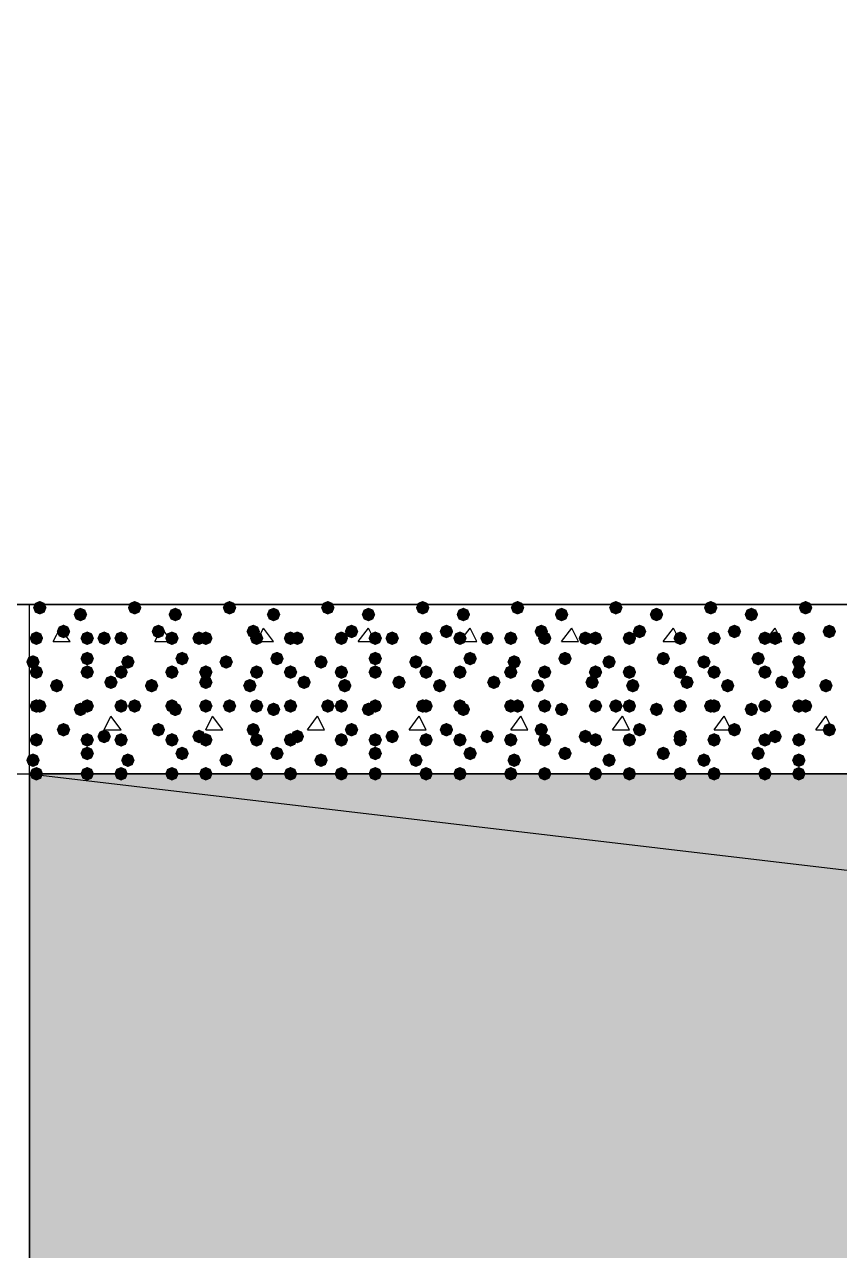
# Model space of a CAD drawing. Header units: millimetres. Extents: x 0 to 420, y 0 to 297.
# Drawn here: x 224.35 to 234.53, y 120.96 to 136.28 of the extents above; entities that cross this region are included whole.
import ezdxf

# ---------------------------------------------------------------- set-up
doc = ezdxf.new("R2010")
doc.units = ezdxf.units.MM
doc.layers.get('0').update_dxf_attribs({"linetype": 'CONTINUOUS'})

msp = doc.modelspace()

# ---------------------------------------------------------------- hatches: boundary and pattern name
at = {"true_color": 0x000008}
for points in [[(224.620667, 128.989667), (224.595796, 128.929871), (224.536, 128.905), (224.476204, 128.929871), (224.451333, 128.989667), (224.476204, 129.049462), (224.536, 129.074333), (224.595796, 129.049463)], [(225.128667, 128.905), (225.103796, 128.845204), (225.044, 128.820333), (224.984204, 128.845204), (224.959333, 128.905), (224.984204, 128.964796), (225.044, 128.989667), (225.103796, 128.964796)], [(225.806, 128.989667), (225.781129, 128.929871), (225.721333, 128.905), (225.661538, 128.929871), (225.636667, 128.989667), (225.661537, 129.049462), (225.721333, 129.074333), (225.781129, 129.049463)], [(226.314, 128.905), (226.289129, 128.845204), (226.229333, 128.820333), (226.169537, 128.845204), (226.144667, 128.905), (226.169537, 128.964796), (226.229333, 128.989667), (226.289129, 128.964796)], [(226.991333, 128.989667), (226.966462, 128.929871), (226.906667, 128.905), (226.846871, 128.929871), (226.822, 128.989667), (226.846871, 129.049462), (226.906667, 129.074333), (226.966462, 129.049463)], [(227.541667, 128.905), (227.516796, 128.845204), (227.457, 128.820333), (227.397204, 128.845204), (227.372333, 128.905), (227.397204, 128.964796), (227.457, 128.989667), (227.516796, 128.964796)], [(228.219, 128.989667), (228.194129, 128.929871), (228.134333, 128.905), (228.074538, 128.929871), (228.049667, 128.989667), (228.074537, 129.049462), (228.134333, 129.074333), (228.194129, 129.049463)], [(228.727, 128.905), (228.702129, 128.845204), (228.642333, 128.820333), (228.582538, 128.845204), (228.557667, 128.905), (228.582537, 128.964796), (228.642333, 128.989667), (228.702129, 128.964796)], [(229.404333, 128.989667), (229.379462, 128.929871), (229.319667, 128.905), (229.259871, 128.929871), (229.235, 128.989667), (229.259871, 129.049462), (229.319667, 129.074333), (229.379462, 129.049463)], [(229.912333, 128.905), (229.887462, 128.845204), (229.827667, 128.820333), (229.767871, 128.845204), (229.743, 128.905), (229.767871, 128.964796), (229.827667, 128.989667), (229.887462, 128.964796)], [(230.589667, 128.989667), (230.564796, 128.929871), (230.505, 128.905), (230.445204, 128.929871), (230.420333, 128.989667), (230.445204, 129.049462), (230.505, 129.074333), (230.564796, 129.049463)], [(231.14, 128.905), (231.115129, 128.845204), (231.055333, 128.820333), (230.995538, 128.845204), (230.970667, 128.905), (230.995537, 128.964796), (231.055333, 128.989667), (231.115129, 128.964796)], [(231.817333, 128.989667), (231.792463, 128.929871), (231.732667, 128.905), (231.672871, 128.929871), (231.648, 128.989667), (231.672871, 129.049462), (231.732667, 129.074333), (231.792462, 129.049463)], [(232.325333, 128.905), (232.300462, 128.845204), (232.240667, 128.820333), (232.180871, 128.845204), (232.156, 128.905), (232.180871, 128.964796), (232.240667, 128.989667), (232.300462, 128.964796)], [(233.002667, 128.989667), (232.977796, 128.929871), (232.918, 128.905), (232.858204, 128.929871), (232.833333, 128.989667), (232.858204, 129.049462), (232.918, 129.074333), (232.977796, 129.049463)], [(233.510667, 128.905), (233.485796, 128.845204), (233.426, 128.820333), (233.366204, 128.845204), (233.341333, 128.905), (233.366204, 128.964796), (233.426, 128.989667), (233.485796, 128.964796)], [(234.188, 128.989667), (234.163129, 128.929871), (234.103333, 128.905), (234.043538, 128.929871), (234.018667, 128.989667), (234.043537, 129.049462), (234.103333, 129.074333), (234.163129, 129.049463)], [(224.578333, 128.608667), (224.553462, 128.548871), (224.493667, 128.524), (224.433871, 128.548871), (224.409, 128.608667), (224.433871, 128.668462), (224.493667, 128.693333), (224.553462, 128.668463)], [(224.917, 128.693333), (224.892129, 128.633537), (224.832333, 128.608667), (224.772538, 128.633537), (224.747667, 128.693333), (224.772537, 128.753129), (224.832333, 128.778), (224.892129, 128.753129)], [(225.213333, 128.608667), (225.188462, 128.548871), (225.128667, 128.524), (225.068871, 128.548871), (225.044, 128.608667), (225.068871, 128.668462), (225.128667, 128.693333), (225.188462, 128.668463)], [(225.425, 128.608667), (225.400129, 128.548871), (225.340333, 128.524), (225.280538, 128.548871), (225.255667, 128.608667), (225.280537, 128.668462), (225.340333, 128.693333), (225.400129, 128.668463)], [(225.636667, 128.608667), (225.611796, 128.548871), (225.552, 128.524), (225.492204, 128.548871), (225.467333, 128.608667), (225.492204, 128.668462), (225.552, 128.693333), (225.611796, 128.668463)], [(226.102333, 128.693333), (226.077462, 128.633537), (226.017667, 128.608667), (225.957871, 128.633537), (225.933, 128.693333), (225.957871, 128.753129), (226.017667, 128.778), (226.077462, 128.753129)], [(226.271667, 128.608667), (226.246796, 128.548871), (226.187, 128.524), (226.127204, 128.548871), (226.102333, 128.608667), (226.127204, 128.668462), (226.187, 128.693333), (226.246796, 128.668463)], [(226.610333, 128.608667), (226.585462, 128.548871), (226.525667, 128.524), (226.465871, 128.548871), (226.441, 128.608667), (226.465871, 128.668462), (226.525667, 128.693333), (226.585462, 128.668463)], [(226.695, 128.608667), (226.670129, 128.548871), (226.610333, 128.524), (226.550538, 128.548871), (226.525667, 128.608667), (226.550537, 128.668462), (226.610333, 128.693333), (226.670129, 128.668463)], [(227.287667, 128.693333), (227.262796, 128.633537), (227.203, 128.608667), (227.143204, 128.633537), (227.118333, 128.693333), (227.143204, 128.753129), (227.203, 128.778), (227.262796, 128.753129)], [(227.33, 128.608667), (227.305129, 128.548871), (227.245333, 128.524), (227.185538, 128.548871), (227.160667, 128.608667), (227.185537, 128.668462), (227.245333, 128.693333), (227.305129, 128.668463)], [(227.753333, 128.608667), (227.728462, 128.548871), (227.668667, 128.524), (227.608871, 128.548871), (227.584, 128.608667), (227.608871, 128.668462), (227.668667, 128.693333), (227.728462, 128.668463)], [(227.838, 128.608667), (227.813129, 128.548871), (227.753333, 128.524), (227.693537, 128.548871), (227.668667, 128.608667), (227.693537, 128.668462), (227.753333, 128.693333), (227.813129, 128.668463)], [(228.388333, 128.608667), (228.363463, 128.548871), (228.303667, 128.524), (228.243871, 128.548871), (228.219, 128.608667), (228.243871, 128.668462), (228.303667, 128.693333), (228.363462, 128.668463)], [(228.515333, 128.693333), (228.490462, 128.633537), (228.430667, 128.608667), (228.370871, 128.633537), (228.346, 128.693333), (228.370871, 128.753129), (228.430667, 128.778), (228.490462, 128.753129)], [(228.811667, 128.608667), (228.786796, 128.548871), (228.727, 128.524), (228.667204, 128.548871), (228.642333, 128.608667), (228.667204, 128.668462), (228.727, 128.693333), (228.786796, 128.668463)], [(229.023333, 128.608667), (228.998462, 128.548871), (228.938667, 128.524), (228.878871, 128.548871), (228.854, 128.608667), (228.878871, 128.668462), (228.938667, 128.693333), (228.998462, 128.668463)], [(229.446667, 128.608667), (229.421796, 128.548871), (229.362, 128.524), (229.302204, 128.548871), (229.277333, 128.608667), (229.302204, 128.668462), (229.362, 128.693333), (229.421796, 128.668463)], [(229.700667, 128.693333), (229.675796, 128.633537), (229.616, 128.608667), (229.556204, 128.633537), (229.531333, 128.693333), (229.556204, 128.753129), (229.616, 128.778), (229.675796, 128.753129)], [(229.87, 128.608667), (229.845129, 128.548871), (229.785333, 128.524), (229.725538, 128.548871), (229.700667, 128.608667), (229.725537, 128.668462), (229.785333, 128.693333), (229.845129, 128.668463)], [(230.208667, 128.608667), (230.183796, 128.548871), (230.124, 128.524), (230.064204, 128.548871), (230.039333, 128.608667), (230.064204, 128.668462), (230.124, 128.693333), (230.183796, 128.668463)], [(230.505, 128.608667), (230.480129, 128.548871), (230.420333, 128.524), (230.360538, 128.548871), (230.335667, 128.608667), (230.360537, 128.668462), (230.420333, 128.693333), (230.480129, 128.668463)], [(230.886, 128.693333), (230.861129, 128.633537), (230.801333, 128.608667), (230.741538, 128.633537), (230.716667, 128.693333), (230.741537, 128.753129), (230.801333, 128.778), (230.861129, 128.753129)], [(230.928333, 128.608667), (230.903462, 128.548871), (230.843667, 128.524), (230.783871, 128.548871), (230.759, 128.608667), (230.783871, 128.668462), (230.843667, 128.693333), (230.903462, 128.668463)], [(231.436333, 128.608667), (231.411462, 128.548871), (231.351667, 128.524), (231.291871, 128.548871), (231.267, 128.608667), (231.291871, 128.668462), (231.351667, 128.693333), (231.411462, 128.668463)], [(231.563333, 128.608667), (231.538462, 128.548871), (231.478667, 128.524), (231.418871, 128.548871), (231.394, 128.608667), (231.418871, 128.668462), (231.478667, 128.693333), (231.538462, 128.668463)], [(231.986667, 128.608667), (231.961796, 128.548871), (231.902, 128.524), (231.842204, 128.548871), (231.817333, 128.608667), (231.842204, 128.668462), (231.902, 128.693333), (231.961796, 128.668463)], [(232.113667, 128.693333), (232.088796, 128.633537), (232.029, 128.608667), (231.969204, 128.633537), (231.944333, 128.693333), (231.969204, 128.753129), (232.029, 128.778), (232.088796, 128.753129)], [(232.621667, 128.608667), (232.596796, 128.548871), (232.537, 128.524), (232.477204, 128.548871), (232.452333, 128.608667), (232.477204, 128.668462), (232.537, 128.693333), (232.596796, 128.668463)], [(232.621667, 128.608667), (232.596796, 128.548871), (232.537, 128.524), (232.477204, 128.548871), (232.452333, 128.608667), (232.477204, 128.668462), (232.537, 128.693333), (232.596796, 128.668463)], [(233.045, 128.608667), (233.020129, 128.548871), (232.960333, 128.524), (232.900538, 128.548871), (232.875667, 128.608667), (232.900537, 128.668462), (232.960333, 128.693333), (233.020129, 128.668463)], [(233.299, 128.693333), (233.274129, 128.633537), (233.214333, 128.608667), (233.154538, 128.633537), (233.129667, 128.693333), (233.154537, 128.753129), (233.214333, 128.778), (233.274129, 128.753129)], [(233.68, 128.608667), (233.655129, 128.548871), (233.595333, 128.524), (233.535538, 128.548871), (233.510667, 128.608667), (233.535537, 128.668462), (233.595333, 128.693333), (233.655129, 128.668463)], [(233.807, 128.608667), (233.782129, 128.548871), (233.722333, 128.524), (233.662537, 128.548871), (233.637667, 128.608667), (233.662537, 128.668462), (233.722333, 128.693333), (233.782129, 128.668463)], [(234.103333, 128.608667), (234.078463, 128.548871), (234.018667, 128.524), (233.958871, 128.548871), (233.934, 128.608667), (233.958871, 128.668462), (234.018667, 128.693333), (234.078462, 128.668463)], [(234.484333, 128.693333), (234.459463, 128.633537), (234.399667, 128.608667), (234.339871, 128.633537), (234.315, 128.693333), (234.339871, 128.753129), (234.399667, 128.778), (234.459462, 128.753129)], [(224.536, 128.312333), (224.511129, 128.252537), (224.451333, 128.227667), (224.391538, 128.252537), (224.366667, 128.312333), (224.391537, 128.372129), (224.451333, 128.397), (224.511129, 128.372129)], [(225.213333, 128.354667), (225.188462, 128.294871), (225.128667, 128.27), (225.068871, 128.294871), (225.044, 128.354667), (225.068871, 128.414462), (225.128667, 128.439333), (225.188462, 128.414463)], [(225.721333, 128.312333), (225.696463, 128.252537), (225.636667, 128.227667), (225.576871, 128.252537), (225.552, 128.312333), (225.576871, 128.372129), (225.636667, 128.397), (225.696462, 128.372129)], [(226.398667, 128.354667), (226.373796, 128.294871), (226.314, 128.27), (226.254204, 128.294871), (226.229333, 128.354667), (226.254204, 128.414462), (226.314, 128.439333), (226.373796, 128.414463)], [(226.949, 128.312333), (226.924129, 128.252537), (226.864333, 128.227667), (226.804538, 128.252537), (226.779667, 128.312333), (226.804537, 128.372129), (226.864333, 128.397), (226.924129, 128.372129)], [(227.584, 128.354667), (227.559129, 128.294871), (227.499333, 128.27), (227.439538, 128.294871), (227.414667, 128.354667), (227.439537, 128.414462), (227.499333, 128.439333), (227.559129, 128.414463)], [(228.134333, 128.312333), (228.109463, 128.252537), (228.049667, 128.227667), (227.989871, 128.252537), (227.965, 128.312333), (227.989871, 128.372129), (228.049667, 128.397), (228.109462, 128.372129)], [(228.811667, 128.354667), (228.786796, 128.294871), (228.727, 128.27), (228.667204, 128.294871), (228.642333, 128.354667), (228.667204, 128.414462), (228.727, 128.439333), (228.786796, 128.414463)], [(229.319667, 128.312333), (229.294796, 128.252537), (229.235, 128.227667), (229.175204, 128.252537), (229.150333, 128.312333), (229.175204, 128.372129), (229.235, 128.397), (229.294796, 128.372129)], [(229.997, 128.354667), (229.972129, 128.294871), (229.912333, 128.27), (229.852537, 128.294871), (229.827667, 128.354667), (229.852537, 128.414462), (229.912333, 128.439333), (229.972129, 128.414463)], [(230.547333, 128.312333), (230.522462, 128.252537), (230.462667, 128.227667), (230.402871, 128.252537), (230.378, 128.312333), (230.402871, 128.372129), (230.462667, 128.397), (230.522462, 128.372129)], [(231.182333, 128.354667), (231.157462, 128.294871), (231.097667, 128.27), (231.037871, 128.294871), (231.013, 128.354667), (231.037871, 128.414462), (231.097667, 128.439333), (231.157462, 128.414463)], [(231.732667, 128.312333), (231.707796, 128.252537), (231.648, 128.227667), (231.588204, 128.252537), (231.563333, 128.312333), (231.588204, 128.372129), (231.648, 128.397), (231.707796, 128.372129)], [(232.41, 128.354667), (232.385129, 128.294871), (232.325333, 128.27), (232.265537, 128.294871), (232.240667, 128.354667), (232.265537, 128.414462), (232.325333, 128.439333), (232.385129, 128.414463)], [(232.918, 128.312333), (232.893129, 128.252537), (232.833333, 128.227667), (232.773538, 128.252537), (232.748667, 128.312333), (232.773537, 128.372129), (232.833333, 128.397), (232.893129, 128.372129)], [(233.595333, 128.354667), (233.570462, 128.294871), (233.510667, 128.27), (233.450871, 128.294871), (233.426, 128.354667), (233.450871, 128.414462), (233.510667, 128.439333), (233.570462, 128.414463)], [(234.103333, 128.312333), (234.078463, 128.252537), (234.018667, 128.227667), (233.958871, 128.252537), (233.934, 128.312333), (233.958871, 128.372129), (234.018667, 128.397), (234.078462, 128.372129)], [(224.578333, 128.185333), (224.553462, 128.125538), (224.493667, 128.100667), (224.433871, 128.125538), (224.409, 128.185333), (224.433871, 128.245129), (224.493667, 128.27), (224.553462, 128.245129)], [(225.213333, 128.185333), (225.188462, 128.125538), (225.128667, 128.100667), (225.068871, 128.125538), (225.044, 128.185333), (225.068871, 128.245129), (225.128667, 128.27), (225.188462, 128.245129)], [(225.636667, 128.185333), (225.611796, 128.125538), (225.552, 128.100667), (225.492204, 128.125538), (225.467333, 128.185333), (225.492204, 128.245129), (225.552, 128.27), (225.611796, 128.245129)], [(226.271667, 128.185333), (226.246796, 128.125538), (226.187, 128.100667), (226.127204, 128.125538), (226.102333, 128.185333), (226.127204, 128.245129), (226.187, 128.27), (226.246796, 128.245129)], [(226.695, 128.185333), (226.670129, 128.125538), (226.610333, 128.100667), (226.550538, 128.125538), (226.525667, 128.185333), (226.550537, 128.245129), (226.610333, 128.27), (226.670129, 128.245129)], [(227.33, 128.185333), (227.305129, 128.125538), (227.245333, 128.100667), (227.185538, 128.125538), (227.160667, 128.185333), (227.185537, 128.245129), (227.245333, 128.27), (227.305129, 128.245129)], [(227.753333, 128.185333), (227.728462, 128.125538), (227.668667, 128.100667), (227.608871, 128.125538), (227.584, 128.185333), (227.608871, 128.245129), (227.668667, 128.27), (227.728462, 128.245129)], [(228.388333, 128.185333), (228.363463, 128.125538), (228.303667, 128.100667), (228.243871, 128.125538), (228.219, 128.185333), (228.243871, 128.245129), (228.303667, 128.27), (228.363462, 128.245129)], [(228.811667, 128.185333), (228.786796, 128.125538), (228.727, 128.100667), (228.667204, 128.125538), (228.642333, 128.185333), (228.667204, 128.245129), (228.727, 128.27), (228.786796, 128.245129)], [(229.446667, 128.185333), (229.421796, 128.125538), (229.362, 128.100667), (229.302204, 128.125538), (229.277333, 128.185333), (229.302204, 128.245129), (229.362, 128.27), (229.421796, 128.245129)], [(229.87, 128.185333), (229.845129, 128.125538), (229.785333, 128.100667), (229.725538, 128.125538), (229.700667, 128.185333), (229.725537, 128.245129), (229.785333, 128.27), (229.845129, 128.245129)], [(230.505, 128.185333), (230.480129, 128.125538), (230.420333, 128.100667), (230.360538, 128.125538), (230.335667, 128.185333), (230.360537, 128.245129), (230.420333, 128.27), (230.480129, 128.245129)], [(230.928333, 128.185333), (230.903462, 128.125538), (230.843667, 128.100667), (230.783871, 128.125538), (230.759, 128.185333), (230.783871, 128.245129), (230.843667, 128.27), (230.903462, 128.245129)], [(231.563333, 128.185333), (231.538462, 128.125538), (231.478667, 128.100667), (231.418871, 128.125538), (231.394, 128.185333), (231.418871, 128.245129), (231.478667, 128.27), (231.538462, 128.245129)], [(231.986667, 128.185333), (231.961796, 128.125538), (231.902, 128.100667), (231.842204, 128.125538), (231.817333, 128.185333), (231.842204, 128.245129), (231.902, 128.27), (231.961796, 128.245129)], [(232.621667, 128.185333), (232.596796, 128.125538), (232.537, 128.100667), (232.477204, 128.125538), (232.452333, 128.185333), (232.477204, 128.245129), (232.537, 128.27), (232.596796, 128.245129)], [(233.045, 128.185333), (233.020129, 128.125538), (232.960333, 128.100667), (232.900538, 128.125538), (232.875667, 128.185333), (232.900537, 128.245129), (232.960333, 128.27), (233.020129, 128.245129)], [(233.68, 128.185333), (233.655129, 128.125538), (233.595333, 128.100667), (233.535538, 128.125538), (233.510667, 128.185333), (233.535537, 128.245129), (233.595333, 128.27), (233.655129, 128.245129)], [(234.103333, 128.185333), (234.078463, 128.125538), (234.018667, 128.100667), (233.958871, 128.125538), (233.934, 128.185333), (233.958871, 128.245129), (234.018667, 128.27), (234.078462, 128.245129)], [(224.832333, 128.016), (224.807462, 127.956204), (224.747667, 127.931333), (224.687871, 127.956204), (224.663, 128.016), (224.687871, 128.075796), (224.747667, 128.100667), (224.807462, 128.075796)], [(225.509667, 128.058333), (225.484796, 127.998538), (225.425, 127.973667), (225.365204, 127.998538), (225.340333, 128.058333), (225.365204, 128.118129), (225.425, 128.143), (225.484796, 128.118129)], [(226.017667, 128.016), (225.992796, 127.956204), (225.933, 127.931333), (225.873204, 127.956204), (225.848333, 128.016), (225.873204, 128.075796), (225.933, 128.100667), (225.992796, 128.075796)], [(226.695, 128.058333), (226.670129, 127.998538), (226.610333, 127.973667), (226.550538, 127.998538), (226.525667, 128.058333), (226.550537, 128.118129), (226.610333, 128.143), (226.670129, 128.118129)], [(227.245333, 128.016), (227.220462, 127.956204), (227.160667, 127.931333), (227.100871, 127.956204), (227.076, 128.016), (227.100871, 128.075796), (227.160667, 128.100667), (227.220462, 128.075796)], [(227.922667, 128.058333), (227.897796, 127.998538), (227.838, 127.973667), (227.778204, 127.998538), (227.753333, 128.058333), (227.778204, 128.118129), (227.838, 128.143), (227.897796, 128.118129)], [(228.430667, 128.016), (228.405796, 127.956204), (228.346, 127.931333), (228.286204, 127.956204), (228.261333, 128.016), (228.286204, 128.075796), (228.346, 128.100667), (228.405796, 128.075796)], [(229.108, 128.058333), (229.083129, 127.998538), (229.023333, 127.973667), (228.963538, 127.998538), (228.938667, 128.058333), (228.963537, 128.118129), (229.023333, 128.143), (229.083129, 128.118129)], [(229.616, 128.016), (229.591129, 127.956204), (229.531333, 127.931333), (229.471538, 127.956204), (229.446667, 128.016), (229.471537, 128.075796), (229.531333, 128.100667), (229.591129, 128.075796)], [(230.293333, 128.058333), (230.268463, 127.998538), (230.208667, 127.973667), (230.148871, 127.998538), (230.124, 128.058333), (230.148871, 128.118129), (230.208667, 128.143), (230.268462, 128.118129)], [(230.843667, 128.016), (230.818796, 127.956204), (230.759, 127.931333), (230.699204, 127.956204), (230.674333, 128.016), (230.699204, 128.075796), (230.759, 128.100667), (230.818796, 128.075796)], [(231.521, 128.058333), (231.496129, 127.998538), (231.436333, 127.973667), (231.376538, 127.998538), (231.351667, 128.058333), (231.376537, 128.118129), (231.436333, 128.143), (231.496129, 128.118129)], [(232.029, 128.016), (232.004129, 127.956204), (231.944333, 127.931333), (231.884538, 127.956204), (231.859667, 128.016), (231.884537, 128.075796), (231.944333, 128.100667), (232.004129, 128.075796)], [(232.706333, 128.058333), (232.681462, 127.998538), (232.621667, 127.973667), (232.561871, 127.998538), (232.537, 128.058333), (232.561871, 128.118129), (232.621667, 128.143), (232.681462, 128.118129)], [(233.214333, 128.016), (233.189462, 127.956204), (233.129667, 127.931333), (233.069871, 127.956204), (233.045, 128.016), (233.069871, 128.075796), (233.129667, 128.100667), (233.189462, 128.075796)], [(233.891667, 128.058333), (233.866796, 127.998538), (233.807, 127.973667), (233.747204, 127.998538), (233.722333, 128.058333), (233.747204, 128.118129), (233.807, 128.143), (233.866796, 128.118129)], [(234.442, 128.016), (234.417129, 127.956204), (234.357333, 127.931333), (234.297537, 127.956204), (234.272667, 128.016), (234.297537, 128.075796), (234.357333, 128.100667), (234.417129, 128.075796)], [(224.578333, 127.762), (224.553462, 127.702204), (224.493667, 127.677333), (224.433871, 127.702204), (224.409, 127.762), (224.433871, 127.821796), (224.493667, 127.846667), (224.553462, 127.821796)], [(224.620667, 127.762), (224.595796, 127.702204), (224.536, 127.677333), (224.476204, 127.702204), (224.451333, 127.762), (224.476204, 127.821796), (224.536, 127.846667), (224.595796, 127.821796)], [(225.128667, 127.719667), (225.103796, 127.659871), (225.044, 127.635), (224.984204, 127.659871), (224.959333, 127.719667), (224.984204, 127.779462), (225.044, 127.804333), (225.103796, 127.779463)], [(225.213333, 127.762), (225.188462, 127.702204), (225.128667, 127.677333), (225.068871, 127.702204), (225.044, 127.762), (225.068871, 127.821796), (225.128667, 127.846667), (225.188462, 127.821796)], [(225.636667, 127.762), (225.611796, 127.702204), (225.552, 127.677333), (225.492204, 127.702204), (225.467333, 127.762), (225.492204, 127.821796), (225.552, 127.846667), (225.611796, 127.821796)], [(225.806, 127.762), (225.781129, 127.702204), (225.721333, 127.677333), (225.661538, 127.702204), (225.636667, 127.762), (225.661537, 127.821796), (225.721333, 127.846667), (225.781129, 127.821796)], [(226.271667, 127.762), (226.246796, 127.702204), (226.187, 127.677333), (226.127204, 127.702204), (226.102333, 127.762), (226.127204, 127.821796), (226.187, 127.846667), (226.246796, 127.821796)], [(226.314, 127.719667), (226.289129, 127.659871), (226.229333, 127.635), (226.169537, 127.659871), (226.144667, 127.719667), (226.169537, 127.779462), (226.229333, 127.804333), (226.289129, 127.779463)], [(226.695, 127.762), (226.670129, 127.702204), (226.610333, 127.677333), (226.550538, 127.702204), (226.525667, 127.762), (226.550537, 127.821796), (226.610333, 127.846667), (226.670129, 127.821796)], [(226.991333, 127.762), (226.966462, 127.702204), (226.906667, 127.677333), (226.846871, 127.702204), (226.822, 127.762), (226.846871, 127.821796), (226.906667, 127.846667), (226.966462, 127.821796)], [(227.33, 127.762), (227.305129, 127.702204), (227.245333, 127.677333), (227.185538, 127.702204), (227.160667, 127.762), (227.185537, 127.821796), (227.245333, 127.846667), (227.305129, 127.821796)], [(227.541667, 127.719667), (227.516796, 127.659871), (227.457, 127.635), (227.397204, 127.659871), (227.372333, 127.719667), (227.397204, 127.779462), (227.457, 127.804333), (227.516796, 127.779463)], [(227.753333, 127.762), (227.728462, 127.702204), (227.668667, 127.677333), (227.608871, 127.702204), (227.584, 127.762), (227.608871, 127.821796), (227.668667, 127.846667), (227.728462, 127.821796)], [(228.219, 127.762), (228.194129, 127.702204), (228.134333, 127.677333), (228.074538, 127.702204), (228.049667, 127.762), (228.074537, 127.821796), (228.134333, 127.846667), (228.194129, 127.821796)], [(228.388333, 127.762), (228.363463, 127.702204), (228.303667, 127.677333), (228.243871, 127.702204), (228.219, 127.762), (228.243871, 127.821796), (228.303667, 127.846667), (228.363462, 127.821796)], [(228.727, 127.719667), (228.702129, 127.659871), (228.642333, 127.635), (228.582538, 127.659871), (228.557667, 127.719667), (228.582537, 127.779462), (228.642333, 127.804333), (228.702129, 127.779463)], [(228.811667, 127.762), (228.786796, 127.702204), (228.727, 127.677333), (228.667204, 127.702204), (228.642333, 127.762), (228.667204, 127.821796), (228.727, 127.846667), (228.786796, 127.821796)], [(229.404333, 127.762), (229.379462, 127.702204), (229.319667, 127.677333), (229.259871, 127.702204), (229.235, 127.762), (229.259871, 127.821796), (229.319667, 127.846667), (229.379462, 127.821796)], [(229.446667, 127.762), (229.421796, 127.702204), (229.362, 127.677333), (229.302204, 127.702204), (229.277333, 127.762), (229.302204, 127.821796), (229.362, 127.846667), (229.421796, 127.821796)], [(229.87, 127.762), (229.845129, 127.702204), (229.785333, 127.677333), (229.725538, 127.702204), (229.700667, 127.762), (229.725537, 127.821796), (229.785333, 127.846667), (229.845129, 127.821796)], [(229.912333, 127.719667), (229.887462, 127.659871), (229.827667, 127.635), (229.767871, 127.659871), (229.743, 127.719667), (229.767871, 127.779462), (229.827667, 127.804333), (229.887462, 127.779463)], [(230.505, 127.762), (230.480129, 127.702204), (230.420333, 127.677333), (230.360538, 127.702204), (230.335667, 127.762), (230.360537, 127.821796), (230.420333, 127.846667), (230.480129, 127.821796)], [(230.589667, 127.762), (230.564796, 127.702204), (230.505, 127.677333), (230.445204, 127.702204), (230.420333, 127.762), (230.445204, 127.821796), (230.505, 127.846667), (230.564796, 127.821796)], [(230.928333, 127.762), (230.903462, 127.702204), (230.843667, 127.677333), (230.783871, 127.702204), (230.759, 127.762), (230.783871, 127.821796), (230.843667, 127.846667), (230.903462, 127.821796)], [(231.14, 127.719667), (231.115129, 127.659871), (231.055333, 127.635), (230.995538, 127.659871), (230.970667, 127.719667), (230.995537, 127.779462), (231.055333, 127.804333), (231.115129, 127.779463)], [(231.563333, 127.762), (231.538462, 127.702204), (231.478667, 127.677333), (231.418871, 127.702204), (231.394, 127.762), (231.418871, 127.821796), (231.478667, 127.846667), (231.538462, 127.821796)], [(231.817333, 127.762), (231.792463, 127.702204), (231.732667, 127.677333), (231.672871, 127.702204), (231.648, 127.762), (231.672871, 127.821796), (231.732667, 127.846667), (231.792462, 127.821796)], [(231.986667, 127.762), (231.961796, 127.702204), (231.902, 127.677333), (231.842204, 127.702204), (231.817333, 127.762), (231.842204, 127.821796), (231.902, 127.846667), (231.961796, 127.821796)], [(232.325333, 127.719667), (232.300462, 127.659871), (232.240667, 127.635), (232.180871, 127.659871), (232.156, 127.719667), (232.180871, 127.779462), (232.240667, 127.804333), (232.300462, 127.779463)], [(232.621667, 127.762), (232.596796, 127.702204), (232.537, 127.677333), (232.477204, 127.702204), (232.452333, 127.762), (232.477204, 127.821796), (232.537, 127.846667), (232.596796, 127.821796)], [(233.002667, 127.762), (232.977796, 127.702204), (232.918, 127.677333), (232.858204, 127.702204), (232.833333, 127.762), (232.858204, 127.821796), (232.918, 127.846667), (232.977796, 127.821796)], [(233.045, 127.762), (233.020129, 127.702204), (232.960333, 127.677333), (232.900538, 127.702204), (232.875667, 127.762), (232.900537, 127.821796), (232.960333, 127.846667), (233.020129, 127.821796)], [(233.510667, 127.719667), (233.485796, 127.659871), (233.426, 127.635), (233.366204, 127.659871), (233.341333, 127.719667), (233.366204, 127.779462), (233.426, 127.804333), (233.485796, 127.779463)], [(233.68, 127.762), (233.655129, 127.702204), (233.595333, 127.677333), (233.535538, 127.702204), (233.510667, 127.762), (233.535537, 127.821796), (233.595333, 127.846667), (233.655129, 127.821796)], [(234.103333, 127.762), (234.078463, 127.702204), (234.018667, 127.677333), (233.958871, 127.702204), (233.934, 127.762), (233.958871, 127.821796), (234.018667, 127.846667), (234.078462, 127.821796)], [(234.188, 127.762), (234.163129, 127.702204), (234.103333, 127.677333), (234.043538, 127.702204), (234.018667, 127.762), (234.043537, 127.821796), (234.103333, 127.846667), (234.163129, 127.821796)], [(224.917, 127.465667), (224.892129, 127.405871), (224.832333, 127.381), (224.772538, 127.405871), (224.747667, 127.465667), (224.772537, 127.525462), (224.832333, 127.550333), (224.892129, 127.525463)], [(225.425, 127.381), (225.400129, 127.321204), (225.340333, 127.296333), (225.280538, 127.321204), (225.255667, 127.381), (225.280537, 127.440796), (225.340333, 127.465667), (225.400129, 127.440796)], [(226.102333, 127.465667), (226.077462, 127.405871), (226.017667, 127.381), (225.957871, 127.405871), (225.933, 127.465667), (225.957871, 127.525462), (226.017667, 127.550333), (226.077462, 127.525463)], [(226.610333, 127.381), (226.585462, 127.321204), (226.525667, 127.296333), (226.465871, 127.321204), (226.441, 127.381), (226.465871, 127.440796), (226.525667, 127.465667), (226.585462, 127.440796)], [(227.287667, 127.465667), (227.262796, 127.405871), (227.203, 127.381), (227.143204, 127.405871), (227.118333, 127.465667), (227.143204, 127.525462), (227.203, 127.550333), (227.262796, 127.525463)], [(227.838, 127.381), (227.813129, 127.321204), (227.753333, 127.296333), (227.693537, 127.321204), (227.668667, 127.381), (227.693537, 127.440796), (227.753333, 127.465667), (227.813129, 127.440796)], [(228.515333, 127.465667), (228.490462, 127.405871), (228.430667, 127.381), (228.370871, 127.405871), (228.346, 127.465667), (228.370871, 127.525462), (228.430667, 127.550333), (228.490462, 127.525463)], [(229.023333, 127.381), (228.998462, 127.321204), (228.938667, 127.296333), (228.878871, 127.321204), (228.854, 127.381), (228.878871, 127.440796), (228.938667, 127.465667), (228.998462, 127.440796)], [(229.700667, 127.465667), (229.675796, 127.405871), (229.616, 127.381), (229.556204, 127.405871), (229.531333, 127.465667), (229.556204, 127.525462), (229.616, 127.550333), (229.675796, 127.525463)], [(230.208667, 127.381), (230.183796, 127.321204), (230.124, 127.296333), (230.064204, 127.321204), (230.039333, 127.381), (230.064204, 127.440796), (230.124, 127.465667), (230.183796, 127.440796)], [(230.886, 127.465667), (230.861129, 127.405871), (230.801333, 127.381), (230.741538, 127.405871), (230.716667, 127.465667), (230.741537, 127.525462), (230.801333, 127.550333), (230.861129, 127.525463)], [(231.436333, 127.381), (231.411462, 127.321204), (231.351667, 127.296333), (231.291871, 127.321204), (231.267, 127.381), (231.291871, 127.440796), (231.351667, 127.465667), (231.411462, 127.440796)], [(232.113667, 127.465667), (232.088796, 127.405871), (232.029, 127.381), (231.969204, 127.405871), (231.944333, 127.465667), (231.969204, 127.525462), (232.029, 127.550333), (232.088796, 127.525463)], [(232.621667, 127.381), (232.596796, 127.321204), (232.537, 127.296333), (232.477204, 127.321204), (232.452333, 127.381), (232.477204, 127.440796), (232.537, 127.465667), (232.596796, 127.440796)], [(233.299, 127.465667), (233.274129, 127.405871), (233.214333, 127.381), (233.154538, 127.405871), (233.129667, 127.465667), (233.154537, 127.525462), (233.214333, 127.550333), (233.274129, 127.525463)], [(233.807, 127.381), (233.782129, 127.321204), (233.722333, 127.296333), (233.662537, 127.321204), (233.637667, 127.381), (233.662537, 127.440796), (233.722333, 127.465667), (233.782129, 127.440796)], [(234.484333, 127.465667), (234.459463, 127.405871), (234.399667, 127.381), (234.339871, 127.405871), (234.315, 127.465667), (234.339871, 127.525462), (234.399667, 127.550333), (234.459462, 127.525463)], [(224.578333, 127.338667), (224.553462, 127.278871), (224.493667, 127.254), (224.433871, 127.278871), (224.409, 127.338667), (224.433871, 127.398462), (224.493667, 127.423333), (224.553462, 127.398463)], [(225.213333, 127.338667), (225.188462, 127.278871), (225.128667, 127.254), (225.068871, 127.278871), (225.044, 127.338667), (225.068871, 127.398462), (225.128667, 127.423333), (225.188462, 127.398463)], [(225.636667, 127.338667), (225.611796, 127.278871), (225.552, 127.254), (225.492204, 127.278871), (225.467333, 127.338667), (225.492204, 127.398462), (225.552, 127.423333), (225.611796, 127.398463)], [(226.271667, 127.338667), (226.246796, 127.278871), (226.187, 127.254), (226.127204, 127.278871), (226.102333, 127.338667), (226.127204, 127.398462), (226.187, 127.423333), (226.246796, 127.398463)], [(226.695, 127.338667), (226.670129, 127.278871), (226.610333, 127.254), (226.550538, 127.278871), (226.525667, 127.338667), (226.550537, 127.398462), (226.610333, 127.423333), (226.670129, 127.398463)], [(227.33, 127.338667), (227.305129, 127.278871), (227.245333, 127.254), (227.185538, 127.278871), (227.160667, 127.338667), (227.185537, 127.398462), (227.245333, 127.423333), (227.305129, 127.398463)], [(227.753333, 127.338667), (227.728462, 127.278871), (227.668667, 127.254), (227.608871, 127.278871), (227.584, 127.338667), (227.608871, 127.398462), (227.668667, 127.423333), (227.728462, 127.398463)], [(228.388333, 127.338667), (228.363463, 127.278871), (228.303667, 127.254), (228.243871, 127.278871), (228.219, 127.338667), (228.243871, 127.398462), (228.303667, 127.423333), (228.363462, 127.398463)], [(228.811667, 127.338667), (228.786796, 127.278871), (228.727, 127.254), (228.667204, 127.278871), (228.642333, 127.338667), (228.667204, 127.398462), (228.727, 127.423333), (228.786796, 127.398463)], [(229.446667, 127.338667), (229.421796, 127.278871), (229.362, 127.254), (229.302204, 127.278871), (229.277333, 127.338667), (229.302204, 127.398462), (229.362, 127.423333), (229.421796, 127.398463)], [(229.87, 127.338667), (229.845129, 127.278871), (229.785333, 127.254), (229.725538, 127.278871), (229.700667, 127.338667), (229.725537, 127.398462), (229.785333, 127.423333), (229.845129, 127.398463)], [(230.505, 127.338667), (230.480129, 127.278871), (230.420333, 127.254), (230.360538, 127.278871), (230.335667, 127.338667), (230.360537, 127.398462), (230.420333, 127.423333), (230.480129, 127.398463)], [(230.928333, 127.338667), (230.903462, 127.278871), (230.843667, 127.254), (230.783871, 127.278871), (230.759, 127.338667), (230.783871, 127.398462), (230.843667, 127.423333), (230.903462, 127.398463)], [(231.563333, 127.338667), (231.538462, 127.278871), (231.478667, 127.254), (231.418871, 127.278871), (231.394, 127.338667), (231.418871, 127.398462), (231.478667, 127.423333), (231.538462, 127.398463)], [(231.986667, 127.338667), (231.961796, 127.278871), (231.902, 127.254), (231.842204, 127.278871), (231.817333, 127.338667), (231.842204, 127.398462), (231.902, 127.423333), (231.961796, 127.398463)], [(232.621667, 127.338667), (232.596796, 127.278871), (232.537, 127.254), (232.477204, 127.278871), (232.452333, 127.338667), (232.477204, 127.398462), (232.537, 127.423333), (232.596796, 127.398463)], [(233.045, 127.338667), (233.020129, 127.278871), (232.960333, 127.254), (232.900538, 127.278871), (232.875667, 127.338667), (232.900537, 127.398462), (232.960333, 127.423333), (233.020129, 127.398463)], [(233.68, 127.338667), (233.655129, 127.278871), (233.595333, 127.254), (233.535538, 127.278871), (233.510667, 127.338667), (233.535537, 127.398462), (233.595333, 127.423333), (233.655129, 127.398463)], [(234.103333, 127.338667), (234.078463, 127.278871), (234.018667, 127.254), (233.958871, 127.278871), (233.934, 127.338667), (233.958871, 127.398462), (234.018667, 127.423333), (234.078462, 127.398463)], [(224.536, 127.084667), (224.511129, 127.024871), (224.451333, 127), (224.391538, 127.024871), (224.366667, 127.084667), (224.391537, 127.144462), (224.451333, 127.169333), (224.511129, 127.144463)], [(225.213333, 127.169333), (225.188462, 127.109537), (225.128667, 127.084667), (225.068871, 127.109537), (225.044, 127.169333), (225.068871, 127.229129), (225.128667, 127.254), (225.188462, 127.229129)], [(225.721333, 127.084667), (225.696463, 127.024871), (225.636667, 127), (225.576871, 127.024871), (225.552, 127.084667), (225.576871, 127.144462), (225.636667, 127.169333), (225.696462, 127.144463)], [(226.398667, 127.169333), (226.373796, 127.109537), (226.314, 127.084667), (226.254204, 127.109537), (226.229333, 127.169333), (226.254204, 127.229129), (226.314, 127.254), (226.373796, 127.229129)], [(226.949, 127.084667), (226.924129, 127.024871), (226.864333, 127), (226.804538, 127.024871), (226.779667, 127.084667), (226.804537, 127.144462), (226.864333, 127.169333), (226.924129, 127.144463)], [(227.584, 127.169333), (227.559129, 127.109537), (227.499333, 127.084667), (227.439538, 127.109537), (227.414667, 127.169333), (227.439537, 127.229129), (227.499333, 127.254), (227.559129, 127.229129)], [(228.134333, 127.084667), (228.109463, 127.024871), (228.049667, 127), (227.989871, 127.024871), (227.965, 127.084667), (227.989871, 127.144462), (228.049667, 127.169333), (228.109462, 127.144463)], [(228.811667, 127.169333), (228.786796, 127.109537), (228.727, 127.084667), (228.667204, 127.109537), (228.642333, 127.169333), (228.667204, 127.229129), (228.727, 127.254), (228.786796, 127.229129)], [(229.319667, 127.084667), (229.294796, 127.024871), (229.235, 127), (229.175204, 127.024871), (229.150333, 127.084667), (229.175204, 127.144462), (229.235, 127.169333), (229.294796, 127.144463)], [(229.997, 127.169333), (229.972129, 127.109537), (229.912333, 127.084667), (229.852537, 127.109537), (229.827667, 127.169333), (229.852537, 127.229129), (229.912333, 127.254), (229.972129, 127.229129)], [(230.547333, 127.084667), (230.522462, 127.024871), (230.462667, 127), (230.402871, 127.024871), (230.378, 127.084667), (230.402871, 127.144462), (230.462667, 127.169333), (230.522462, 127.144463)], [(231.182333, 127.169333), (231.157462, 127.109537), (231.097667, 127.084667), (231.037871, 127.109537), (231.013, 127.169333), (231.037871, 127.229129), (231.097667, 127.254), (231.157462, 127.229129)], [(231.732667, 127.084667), (231.707796, 127.024871), (231.648, 127), (231.588204, 127.024871), (231.563333, 127.084667), (231.588204, 127.144462), (231.648, 127.169333), (231.707796, 127.144463)], [(232.41, 127.169333), (232.385129, 127.109537), (232.325333, 127.084667), (232.265537, 127.109537), (232.240667, 127.169333), (232.265537, 127.229129), (232.325333, 127.254), (232.385129, 127.229129)], [(232.918, 127.084667), (232.893129, 127.024871), (232.833333, 127), (232.773538, 127.024871), (232.748667, 127.084667), (232.773537, 127.144462), (232.833333, 127.169333), (232.893129, 127.144463)], [(233.595333, 127.169333), (233.570462, 127.109537), (233.510667, 127.084667), (233.450871, 127.109537), (233.426, 127.169333), (233.450871, 127.229129), (233.510667, 127.254), (233.570462, 127.229129)], [(234.103333, 127.084667), (234.078463, 127.024871), (234.018667, 127), (233.958871, 127.024871), (233.934, 127.084667), (233.958871, 127.144462), (234.018667, 127.169333), (234.078462, 127.144463)], [(224.578333, 126.915333), (224.553462, 126.855538), (224.493667, 126.830667), (224.433871, 126.855538), (224.409, 126.915333), (224.433871, 126.975129), (224.493667, 127), (224.553462, 126.975129)], [(225.213333, 126.915333), (225.188462, 126.855538), (225.128667, 126.830667), (225.068871, 126.855538), (225.044, 126.915333), (225.068871, 126.975129), (225.128667, 127), (225.188462, 126.975129)], [(225.636667, 126.915333), (225.611796, 126.855538), (225.552, 126.830667), (225.492204, 126.855538), (225.467333, 126.915333), (225.492204, 126.975129), (225.552, 127), (225.611796, 126.975129)], [(226.271667, 126.915333), (226.246796, 126.855538), (226.187, 126.830667), (226.127204, 126.855538), (226.102333, 126.915333), (226.127204, 126.975129), (226.187, 127), (226.246796, 126.975129)], [(226.695, 126.915333), (226.670129, 126.855538), (226.610333, 126.830667), (226.550538, 126.855538), (226.525667, 126.915333), (226.550537, 126.975129), (226.610333, 127), (226.670129, 126.975129)], [(227.33, 126.915333), (227.305129, 126.855538), (227.245333, 126.830667), (227.185538, 126.855538), (227.160667, 126.915333), (227.185537, 126.975129), (227.245333, 127), (227.305129, 126.975129)], [(227.753333, 126.915333), (227.728462, 126.855538), (227.668667, 126.830667), (227.608871, 126.855538), (227.584, 126.915333), (227.608871, 126.975129), (227.668667, 127), (227.728462, 126.975129)], [(228.388333, 126.915333), (228.363463, 126.855538), (228.303667, 126.830667), (228.243871, 126.855538), (228.219, 126.915333), (228.243871, 126.975129), (228.303667, 127), (228.363462, 126.975129)], [(228.811667, 126.915333), (228.786796, 126.855538), (228.727, 126.830667), (228.667204, 126.855538), (228.642333, 126.915333), (228.667204, 126.975129), (228.727, 127), (228.786796, 126.975129)], [(229.446667, 126.915333), (229.421796, 126.855538), (229.362, 126.830667), (229.302204, 126.855538), (229.277333, 126.915333), (229.302204, 126.975129), (229.362, 127), (229.421796, 126.975129)], [(229.87, 126.915333), (229.845129, 126.855538), (229.785333, 126.830667), (229.725538, 126.855538), (229.700667, 126.915333), (229.725537, 126.975129), (229.785333, 127), (229.845129, 126.975129)], [(230.505, 126.915333), (230.480129, 126.855538), (230.420333, 126.830667), (230.360538, 126.855538), (230.335667, 126.915333), (230.360537, 126.975129), (230.420333, 127), (230.480129, 126.975129)], [(230.928333, 126.915333), (230.903462, 126.855538), (230.843667, 126.830667), (230.783871, 126.855538), (230.759, 126.915333), (230.783871, 126.975129), (230.843667, 127), (230.903462, 126.975129)], [(231.563333, 126.915333), (231.538462, 126.855538), (231.478667, 126.830667), (231.418871, 126.855538), (231.394, 126.915333), (231.418871, 126.975129), (231.478667, 127), (231.538462, 126.975129)], [(231.986667, 126.915333), (231.961796, 126.855538), (231.902, 126.830667), (231.842204, 126.855538), (231.817333, 126.915333), (231.842204, 126.975129), (231.902, 127), (231.961796, 126.975129)], [(232.621667, 126.915333), (232.596796, 126.855538), (232.537, 126.830667), (232.477204, 126.855538), (232.452333, 126.915333), (232.477204, 126.975129), (232.537, 127), (232.596796, 126.975129)], [(233.045, 126.915333), (233.020129, 126.855538), (232.960333, 126.830667), (232.900538, 126.855538), (232.875667, 126.915333), (232.900537, 126.975129), (232.960333, 127), (233.020129, 126.975129)], [(233.68, 126.915333), (233.655129, 126.855538), (233.595333, 126.830667), (233.535538, 126.855538), (233.510667, 126.915333), (233.535537, 126.975129), (233.595333, 127), (233.655129, 126.975129)], [(234.103333, 126.915333), (234.078463, 126.855538), (234.018667, 126.830667), (233.958871, 126.855538), (233.934, 126.915333), (233.958871, 126.975129), (234.018667, 127), (234.078462, 126.975129)]]:
    msp.add_hatch(color=0, dxfattribs=at).paths.add_polyline_path(points, flags=0)
h = msp.add_hatch(color=0, dxfattribs=at)
h.paths.add_polyline_path([(385.826, 126.915333), (224.409, 126.915333), (385.826, 107.865333)], flags=0)
h.paths.add_polyline_path([(224.409, 126.915333), (385.826, 107.865333), (224.409, 107.865333)], flags=0)

# ---------------------------------------------------------------- linework, layer by layer
at = {"color": 0, "true_color": 0x000007}
for points in [[(38.650333, 126.915333), (38.650333, 150.241), (386.884333, 150.241), (386.884333, 126.915333), (224.409, 126.915333), (224.409, 105.748667), (201.125667, 105.748667), (201.125667, 126.915333)], [(38.650333, 126.915333), (38.650333, 150.241), (386.884333, 150.241), (386.884333, 126.915333), (224.409, 126.915333), (224.409, 105.748667), (201.125667, 105.748667), (201.125667, 126.915333)], [(222.292333, 129.032), (222.292333, 126.915333), (224.409, 126.915333), (224.409, 129.032)]]:
    msp.add_lwpolyline(points, close=True, dxfattribs=at)
at = {"color": 0, "true_color": 0x0000fd}
msp.add_lwpolyline([(222.292333, 129.032), (384.767667, 129.032), (384.767667, 148.124333), (40.767, 148.124333), (40.767, 129.032), (203.242333, 129.032), (203.242333, 107.865333), (222.292333, 107.865333)], close=True, dxfattribs=at)
at = {"color": 0, "true_color": 0x000007}
for points in [[(243.501333, 129.032), (224.409, 129.032)], [(224.409, 107.865333), (224.409, 126.915333)], [(224.409, 126.915333), (243.501333, 126.915333)]]:
    msp.add_lwpolyline(points, dxfattribs=at)
at = {"color": 0, "true_color": 0x000008}
for points in [[(224.705333, 128.566333), (224.79, 128.735667)], [(224.917, 128.566333), (224.79, 128.735667)], [(225.975333, 128.566333), (226.06, 128.735667)], [(226.187, 128.566333), (226.06, 128.735667)], [(227.245333, 128.566333), (227.33, 128.735667)], [(227.457, 128.566333), (227.33, 128.735667)], [(228.515333, 128.566333), (228.642333, 128.735667)], [(228.727, 128.566333), (228.642333, 128.735667)], [(229.785333, 128.566333), (229.912333, 128.735667)], [(229.997, 128.566333), (229.912333, 128.735667)], [(231.055333, 128.566333), (231.182333, 128.735667)], [(231.267, 128.566333), (231.182333, 128.735667)], [(232.325333, 128.566333), (232.452333, 128.735667)], [(232.537, 128.566333), (232.452333, 128.735667)], [(233.595333, 128.566333), (233.722333, 128.735667)], [(233.807, 128.566333), (233.722333, 128.735667)], [(224.705333, 128.566333), (224.917, 128.566333)], [(225.975333, 128.566333), (226.187, 128.566333)], [(227.245333, 128.566333), (227.457, 128.566333)], [(228.515333, 128.566333), (228.727, 128.566333)], [(229.785333, 128.566333), (229.997, 128.566333)], [(231.055333, 128.566333), (231.267, 128.566333)], [(232.325333, 128.566333), (232.537, 128.566333)], [(233.595333, 128.566333), (233.807, 128.566333)], [(225.340333, 127.465667), (225.425, 127.635)], [(225.552, 127.465667), (225.425, 127.635)], [(226.610333, 127.465667), (226.695, 127.635)], [(226.822, 127.465667), (226.695, 127.635)], [(227.880333, 127.465667), (228.007333, 127.635)], [(228.092, 127.465667), (228.007333, 127.635)], [(229.150333, 127.465667), (229.277333, 127.635)], [(229.362, 127.465667), (229.277333, 127.635)], [(230.420333, 127.465667), (230.547333, 127.635)], [(230.632, 127.465667), (230.547333, 127.635)], [(231.690333, 127.465667), (231.817333, 127.635)], [(231.902, 127.465667), (231.817333, 127.635)], [(232.960333, 127.465667), (233.087333, 127.635)], [(233.172, 127.465667), (233.087333, 127.635)], [(234.230333, 127.465667), (234.357333, 127.635)], [(234.442, 127.465667), (234.357333, 127.635)], [(225.340333, 127.465667), (225.552, 127.465667)], [(226.610333, 127.465667), (226.822, 127.465667)], [(227.880333, 127.465667), (228.092, 127.465667)], [(229.150333, 127.465667), (229.362, 127.465667)], [(230.420333, 127.465667), (230.632, 127.465667)], [(231.690333, 127.465667), (231.902, 127.465667)], [(232.960333, 127.465667), (233.172, 127.465667)], [(234.230333, 127.465667), (234.442, 127.465667)]]:
    msp.add_lwpolyline(points, dxfattribs=at)
for points in [[(385.826, 126.915333), (224.409, 126.915333), (385.826, 107.865333)], [(224.409, 126.915333), (385.826, 107.865333), (224.409, 107.865333)]]:
    msp.add_lwpolyline(points, close=True, dxfattribs=at)

doc.saveas('drawing.dxf')
